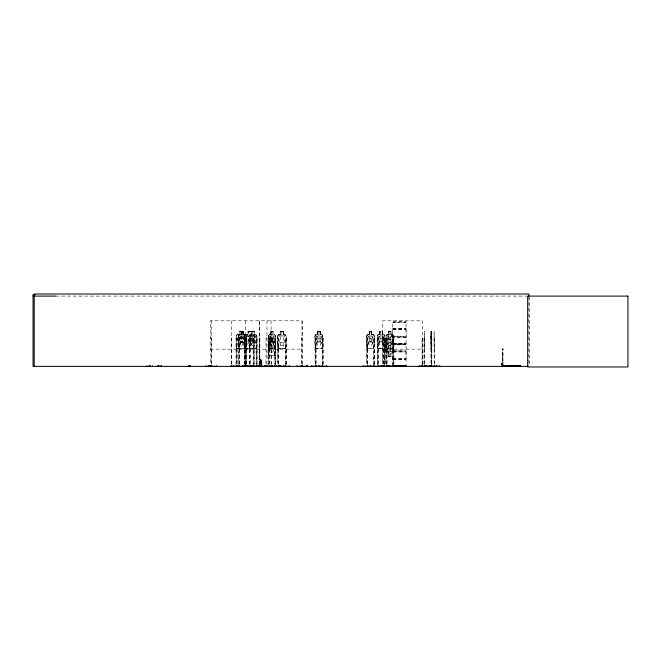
<?xml version="1.0" encoding="UTF-8"?>
<svg xmlns="http://www.w3.org/2000/svg" width="661" height="661" viewBox="0 0 661 661"><rect width="100%" height="100%" fill="white"/><g stroke="black" fill="none" stroke-linecap="round" stroke-linejoin="round"><path stroke-width="0.5" stroke-dasharray="3.31 2.48" d="M392.799 365.913L392.799 355.246M392.799 332.946L392.667 336.689L406.143 336.656M406.036 355.246L406.052 337.515L392.791 337.515L392.667 351.156L406.143 351.131M406.036 332.946L406.036 321.816M501.501 363.872C501.534 364.409 502.641 363.889 502.534 364.434M502.31 363.971L501.724 364.434M502.93 354.519L502.74 352.478L502.914 365.302L502.905 348.744L502.765 365.302L502.732 354.519M501.476 364.013L501.476 364.409M501.699 364.228L501.906 364.153M502.509 363.914L502.525 364.409L502.145 364.021M431.319 366.376L431.583 335.895L431.484 348.735M500.997 364.12L502.666 364.046M431.41 333.945L431.36 335.962L431.575 334.78M431.426 345.249L431.451 342.456L431.369 348.735M431.476 335.962L431.484 334.664M431.377 335.945L431.393 334.78M502.905 348.744L502.889 349.925L502.757 348.785M392.774 322.105L406.151 321.857L392.75 321.816L392.642 328.963L392.791 336.201L406.052 336.201M392.799 358.576L392.659 351.189M406.036 337.515L406.185 336.862M406.036 359.807L406.052 351.991L392.791 351.991M392.642 329.004L406.143 329.236M260.459 364.368L260.657 359.576M260.219 364.368L260.608 359.576M392.774 344.398L406.193 343.935L392.774 343.794L406.036 344.108M406.036 344.05L392.774 344.364M275.067 352.04L274.373 355.411L269.077 355.411M274.431 355.527L275.232 352.057L275.232 342.704L274.497 341.456L272.836 341.456M274.538 348.62L275.232 345.249M274.596 348.735L275.323 345.249L275.397 335.912L275.439 364.351M260.426 359.576L259.36 364.368L260.409 359.576L261.004 359.576L262.343 365.326M393.485 342.415L392.626 338.944L386.652 338.944L385.884 342.415L385.884 351.768L386.677 353.015L388.47 353.015L388.387 356.502L390.981 356.502L390.981 353.015M385.966 342.431L386.735 338.944M386.049 342.431L386.801 339.06M392.659 348.62L393.419 345.249M392.725 348.735L393.576 345.265L392.808 348.735L386.825 348.735M502.021 364.029L502.418 364.021M245.322 348.62L246.09 345.249M245.38 348.735L246.256 345.265L246.173 335.912L245.355 334.664L242.091 334.664M255.906 348.62L256.675 345.249M255.972 348.735L256.84 345.265L256.84 335.912L256.881 364.351M373.415 348.62L374.176 345.249L374.176 335.962M373.473 348.735L374.341 345.265L374.341 335.912L373.448 334.664M384 348.62L384.76 345.249M321.94 348.62L322.725 345.249L322.725 335.962L321.94 334.78M322.006 348.735L322.808 345.249M392.659 336.722L392.799 337.515M285.081 348.62L286.089 345.249M285.147 348.735L286.18 345.265M244 348.62L245.066 345.249L245.991 348.735M244.074 348.735L245 345.265L245.933 348.735L256.047 348.735M252.948 348.62L253.956 345.249M253.023 348.735L255.394 342.456L255.394 335.945L254.113 334.78L254.113 331.293M392.659 328.897L406.143 328.839M406.127 337.135L392.708 337.093M390.899 356.502L390.899 352.9L392.147 351.735L392.147 345.224L390.899 342.431L390.899 335.945L388.561 335.945L389.874 339.134C390.94 333.838 393.617 335.581 390.362 339.919C393.824 344.555 390.858 346.215 389.833 340.688C388.734 346.215 385.9 344.555 389.329 339.944L387.858 335.871L388.552 335.97L388.561 342.456L387.296 345.224L387.296 351.735L388.552 352.9M392.783 334.664L390.99 334.664L391.064 331.178L388.478 331.178L388.561 334.78L387.305 335.945L387.305 342.456L388.561 345.249L388.552 351.735L390.899 351.735L390.899 345.224L392.155 342.456L392.155 335.945L390.899 334.78L390.899 331.293M392.684 358.948L406.127 358.915M383.487 342.456L382.207 345.249L379.827 345.249L378.546 342.456L378.546 335.945L379.827 334.78L379.901 331.293L382.289 331.293L382.207 334.78L383.487 335.945L383.595 364.335M404.358 322.494L405.515 322.494M404.358 344.786L405.515 344.786M241.992 345.249L243.496 342.456L243.496 335.945L241.992 334.78L241.992 331.293M393.419 322.494L395.476 322.494M393.419 344.786L395.476 344.786M269.134 341.456L268.316 342.687M268.399 342.737L269.167 341.572M269.11 355.527L268.308 352.04L268.316 335.895L269.225 334.664M269.258 334.78L268.482 335.945L268.482 364.351M285.213 348.735L278.521 348.735L277.645 345.265L277.645 335.912L278.611 334.664M277.744 335.962L278.661 334.78M386.049 335.945L386.966 334.78M390.899 353.015L392.601 353.015L393.402 351.735L393.576 335.912L393.625 364.351M392.601 353.015L393.411 351.784M238.596 335.945L239.489 334.664M239.522 334.78L238.671 335.945L238.671 364.351M250.048 348.735L249.18 345.249L249.09 335.895L249.99 334.664L253.056 334.664L254.121 335.895L254.121 345.265L251.734 345.249L250.453 342.456L250.453 335.945L251.734 334.78L251.725 331.178L254.278 331.178M249.255 364.351L249.255 335.945L250.073 334.664M249.255 335.945L250.106 334.78M367.557 348.735L366.599 345.265L366.599 335.895L367.582 334.664M366.764 335.945L367.615 334.78L373.49 334.78M378.199 334.78L377.348 335.945L377.348 364.351M315.933 348.735L314.958 345.265L314.958 335.895L315.875 334.664L317.652 334.664M315.041 335.945L315.958 334.664M315.115 335.945L315.991 334.78M236.151 335.962L237.109 334.78M246.016 334.664L245 335.912L245.19 364.351M245.157 335.962L246.066 334.78L255.981 334.78M270.696 341.572L269.548 342.737L269.548 349.248L270.696 352.04L272.853 352.04L274.001 349.248L274.001 342.737L272.853 341.572M406.019 322.502L392.816 322.502M406.019 344.794L392.832 344.786M240.596 344.158L240.207 343.943L241.926 339.944C238.514 335.524 241.43 333.871 242.48 339.134C243.562 333.855 246.289 335.557 242.984 339.919C246.503 344.579 243.479 346.207 242.438 340.688L240.629 344.075M55.764 296.103L526.627 296.103M392.791 328.385L406.052 328.385M392.791 329.69L406.052 329.69L406.193 336.755M248.015 331.178L251.097 331.178L250.998 334.78L252.452 335.945L252.452 342.456L250.94 345.249L248.123 345.249L246.611 342.456L246.611 335.945L248.123 334.78L248.181 331.293M269.143 334.664L270.737 334.664L270.655 331.178L273.067 331.178L273.067 334.664M431.393 331.178L431.55 334.78M243.612 331.293L239.166 331.293L239.224 334.78L237.663 335.945L237.663 342.456L239.166 345.249L243.529 345.249L244.81 342.456L244.81 335.945L243.529 334.78L243.529 331.293M248.123 331.293L250.998 331.293L250.94 334.78M251.734 331.293L254.196 331.293M270.729 331.293L272.993 331.293M283.263 331.293L280.561 331.293L280.636 334.78L279.157 335.945L279.157 342.456L280.561 345.249L283.197 345.249L284.61 342.456L284.61 335.945L283.197 334.78M317.66 331.293L320.188 331.293M369.235 331.293L371.705 331.293M388.561 331.293L390.981 331.293M241.141 334.664L239.406 334.664C237.34 336.028 240.744 336.928 240.621 339.134C241.802 334.003 245.338 335.334 241.273 339.944C245.793 345.249 241.199 345.629 240.67 340.688C239.489 346.075 235.828 344.761 240.026 339.919L238.134 335.937L238.571 335.862L238.505 345.265L239.464 348.735M245.958 334.664L248.073 334.664M254.204 334.664L256.022 334.664M272.985 334.664L274.654 334.664L275.397 335.912M278.545 334.664L280.561 334.664M283.197 334.664L285.188 334.664L286.18 335.895L286.122 364.351M320.197 334.664L322.056 334.664L322.89 335.912L322.94 364.351M367.499 334.664L369.235 334.664M371.705 334.664L373.531 334.664M379.819 334.664L378.084 334.664L377.183 335.895L377.183 345.265L378.059 348.735L384.14 348.735L384.925 345.265L384.76 335.962L384 334.78M382.289 334.664L384.115 334.664M388.552 334.664L386.85 334.664L385.958 335.895L385.884 351.768M431.575 334.664L431.583 335.945M237.051 334.78L245.396 334.78M269.176 334.78L274.621 334.78M278.587 334.78L285.147 334.78M315.917 334.78L322.014 334.78M378.117 334.78L384.074 334.78M386.883 334.78L392.741 334.78M246.173 335.912L246.297 364.351M268.316 335.895L268.399 352.04M277.645 335.912L277.727 364.351M314.958 335.895L315.115 364.351M322.816 335.912L322.816 345.265L322.081 348.735L315.851 348.735M366.599 335.895L366.764 364.351M384.851 335.912L384.975 364.351M430.84 335.895L430.997 344.15M243.529 335.945L239.166 335.945L239.166 342.456L243.529 342.456M254.113 335.945L250.891 335.937L252.51 339.944C247.107 345.802 256.104 345.587 250.222 339.944C254.287 335.334 250.75 334.003 249.569 339.134C248.354 333.987 245.024 335.375 248.974 339.919C244.777 344.761 248.437 346.075 249.618 340.688L251.37 344.117L253.023 340.688C254.064 346.207 257.088 344.579 253.568 339.919C256.873 335.557 254.146 333.855 253.064 339.134L251.717 335.97L251.734 342.456L254.113 342.456M280.561 335.945L283.197 335.945M272.927 337.969L270.539 337.969L270.539 341.456M210.289 338.027L211.586 338.027L211.578 364.335M231.259 338.027L231.738 338.027L231.738 364.335M236.051 338.027L237.068 338.027L237.068 366.376M238.671 338.027L239.629 338.027L239.629 364.351M249.255 338.027L250.213 338.027L250.213 364.351M259.814 364.335L259.814 338.027L259.129 338.027L259.129 364.335M266.986 338.027L266.028 338.027L266.028 364.335M268.482 338.027L269.399 338.027L269.399 364.351M270.613 338.085L272.853 338.085M277.727 338.027L278.719 338.027L278.719 366.376M302.35 338.027L301.267 338.027L301.267 364.335M315.115 338.027L316.082 338.027L316.082 364.351M366.764 338.027L367.714 338.027L367.714 364.351M377.348 338.027L378.299 338.027L378.299 364.351M382.653 338.027L383.595 338.027M386.123 338.027L387.073 338.027L387.073 364.351M424.379 338.027L424.742 366.376M430.955 338.027L431.873 338.027M434.194 338.027L434.558 366.376M271.084 338.672L272.464 338.672L272.464 339.828L271.084 339.828M386.718 339.06L392.568 339.06M269.044 341.456L270.622 341.456M269.077 341.572L274.464 341.572M280.561 342.456L283.197 342.456M388.552 342.431L390.899 342.456M236.109 345.265L237.035 348.735L245.462 348.735M238.505 345.265L239.522 348.62M268.316 345.265L269.209 348.735M377.183 345.265L378.142 348.735M388.552 345.224L390.899 345.249M237.051 348.62L245.396 348.62M255.981 348.62L246.008 348.62L245.157 345.249M269.176 348.62L274.621 348.62M278.587 348.62L285.147 348.62M315.917 348.62L322.014 348.62M373.49 348.62L367.533 348.62L366.764 345.249M378.117 348.62L384.074 348.62M386.883 348.62L392.741 348.62M269.118 348.735L274.679 348.735M367.475 348.735L373.556 348.735M424.379 348.735L424.263 331.178L424.379 364.351M430.955 348.735L430.84 331.178L430.955 364.351M434.194 348.735L434.079 331.178L434.194 364.351M210.289 349.148L302.226 349.148M382.653 349.148L422.743 349.148M392.791 350.677L406.052 350.677M392.708 351.569L406.143 351.536M268.316 352.057L269.019 355.527L274.522 355.527M386.718 352.9L392.568 352.9M388.47 356.386L390.899 356.386M392.791 358.493L406.036 358.535M392.7 359.353L406.143 359.353M392.791 359.807L406.052 359.807L406.036 365.913M500.997 364.228L502.666 364.153M501.484 364.831L503.467 364.831L503.467 366.062M252.948 334.78L254.014 335.945L254.014 364.351M245.165 335.895L244.099 334.664L245.066 335.945M285.081 334.78L286.089 335.945L286.023 345.249M384.033 334.664L384.925 335.912M373.415 334.78L374.258 335.962M255.947 334.664L256.84 335.912M255.906 334.78L256.675 335.962M245.322 334.78L246.165 335.962M392.7 334.664L393.576 335.912M392.659 334.78L393.493 335.962M385.966 351.718L386.759 353.015M274.571 334.664L275.323 335.962M274.406 341.456L275.15 342.745M241.149 345.249L239.869 342.456L239.869 335.945L241.149 334.78L241.141 331.178M236.208 345.249L237.109 348.62M315.115 345.249L315.991 348.62M249.255 345.249L250.106 348.62M249.09 345.265L249.965 348.735M277.81 345.249L278.661 348.62M392.543 338.944L393.402 342.431M386.966 348.62L385.958 345.265L386.9 348.735M268.482 345.249L269.258 348.62M260.988 359.576L262.268 365.326M261.979 365.326L260.938 359.576L261.921 366.285M261.277 365.326L260.814 359.576L260.955 364.368M529.23 297.12L529.23 366.376M528.825 296.103L528.825 366.376M501.666 363.748L501.682 365.128M501.501 363.748L501.501 365.128M431.864 338.027L431.815 366.376M431.509 331.178L431.493 364.351M423.007 364.335L423.007 338.027L422.065 338.027L422.065 364.335M422.743 364.335L422.743 320.808L382.653 320.808L382.653 364.335M422.321 338.027L422.321 364.335M393.882 364.351L393.882 338.027L392.931 338.027L392.931 364.351M393.32 342.431L393.32 351.735M393.188 338.027L393.188 366.376M390.99 331.178L390.981 334.78M388.635 331.293L388.635 334.78M388.47 352.9L388.47 356.502M386.817 338.027L386.817 364.351M386.379 338.027L386.379 364.351M386.123 335.945L386.123 364.351M385.223 364.351L385.223 338.027L384.272 338.027L384.272 364.351M384.52 338.027L384.52 366.376M383.339 338.027L383.339 364.335M382.917 338.027L382.917 364.335M382.372 334.664L382.372 331.178L379.736 331.178L379.736 334.664M382.289 331.178L382.289 334.78M379.819 331.178L379.827 334.78M378.051 338.027L378.051 364.351M377.596 338.027L377.596 364.351M374.638 364.351L374.638 338.027L373.688 338.027L373.688 364.351M374.39 338.027L374.39 364.351M373.936 338.027L373.936 366.376M371.788 334.664L371.788 331.178L369.152 331.178L369.235 334.78L367.962 335.945L367.962 342.456L369.235 345.249L371.622 345.249L372.903 342.456L372.903 335.945L371.622 334.78L371.622 331.293M371.705 331.178L371.705 334.78M369.317 331.293L369.317 334.78M367.466 338.027L367.466 364.351M367.012 338.027L367.012 364.351M323.179 364.351L323.179 338.027L322.221 338.027L322.221 364.351M322.461 338.027L322.461 366.376M320.271 334.664L320.271 331.178L317.577 331.178L317.577 334.664M320.197 331.178L320.188 334.78M320.106 331.293L320.106 334.78L321.42 335.945L321.42 342.456L320.106 345.249L317.66 345.249L316.355 342.456L316.355 335.945L317.66 334.78L317.652 331.178M315.842 338.027L315.842 364.351M315.363 338.027L315.363 364.351M302.341 364.335L302.226 320.808L210.289 320.808L210.289 364.335M301.978 320.808L301.978 364.335M286.345 364.351L286.345 338.027L285.345 338.027L285.345 364.351M285.569 338.027L285.569 364.351M283.362 334.664L283.362 331.178L280.471 331.178L280.561 348.735M283.296 331.178L283.263 334.78M283.197 331.293L283.197 348.735M278.504 338.027L278.504 364.351M277.942 338.027L277.942 364.351M275.72 364.351L275.72 338.027L274.802 338.027L274.802 364.351M275.075 338.027L275.075 366.376M272.985 331.178L272.902 334.78L274.067 335.945L274.067 342.456L272.902 345.249L270.729 345.249L269.564 342.456L269.564 335.945L270.729 334.78L270.737 331.178M272.836 337.969L272.762 341.572M272.853 349.248L272.853 342.737L270.696 342.737L270.696 349.248M271.44 338.027L271.44 364.335M271.068 320.808L271.068 364.335M270.622 337.969L270.613 341.572M269.126 338.027L269.126 364.351M268.754 338.027L268.754 364.351M266.986 320.808L266.986 365.343M259.806 338.027L259.798 364.335L260.517 359.576L259.608 364.368L259.608 320.808M259.434 320.808L259.434 364.335M257.129 364.351L257.129 338.027L256.179 338.027L256.179 364.351M256.427 338.027L256.427 366.376M254.204 331.178L254.196 334.78M254.204 364.351L254.204 338.027L253.188 338.027L253.188 364.351M253.37 338.027L253.37 364.351M251.651 331.178L251.651 334.664M249.957 338.027L249.957 364.351M249.511 338.027L249.511 364.351M248.073 331.178L248.015 334.664M246.545 364.351L246.495 338.027L244.231 338.027L244.231 364.351M246.016 338.027L246.016 366.376M245.834 338.027L245.842 366.376M245.537 320.808L245.595 364.351M245.248 338.027L245.248 364.351M245.057 335.912L245 364.351M244.421 338.027L244.421 364.351M243.694 334.664L243.694 331.178L239.067 331.178L239.067 334.664L237.01 334.664L236.051 335.912L236.051 364.351M243.62 331.178L243.612 334.78M242.091 331.178L242.05 334.78M241.992 335.945L241.992 342.456M241.571 331.88L241.571 333.037M241.488 331.88L241.488 333.037M241.224 331.293L241.224 334.78M241.149 335.945L241.149 342.456M241.067 331.178L241.067 334.664M239.373 338.027L239.373 364.351M238.927 338.027L238.927 364.351M236.886 338.027L236.886 364.351M236.208 335.962L236.233 364.351M231.259 320.808L231.259 364.335M211.214 320.808L211.247 364.335M269.729 342.729L271.184 346.736C268.06 351.255 270.613 353.073 271.646 347.479C272.613 353.081 275.298 351.255 272.134 346.711C275.108 342.464 272.687 340.564 271.688 345.926L270.473 342.753L269.729 342.729M269.977 335.937L271.456 339.944C268.292 344.472 270.886 346.273 271.927 340.688C272.902 346.281 275.62 344.472 272.423 339.919C275.43 335.656 272.976 333.78 271.96 339.134L270.737 335.97L269.977 335.937M391.742 351.611L390.907 351.71L389.585 348.545C388.519 353.842 385.842 352.098 389.089 347.76C385.636 343.125 388.594 341.456 389.626 346.992C390.717 341.464 393.551 343.125 390.13 347.736L391.742 351.611M368.4 335.937L370.02 339.944C366.525 344.571 369.416 346.199 370.532 340.688C371.573 346.207 374.597 344.579 371.069 339.919C374.382 335.557 371.647 333.855 370.573 339.134L369.226 335.97L368.4 335.937M378.984 335.937L380.604 339.944C377.117 344.571 380.001 346.199 381.116 340.688C382.157 346.207 385.181 344.579 381.661 339.919C384.966 335.557 382.232 333.855 381.157 339.134L379.811 335.97L378.984 335.937M316.793 335.937L318.453 339.944C314.876 344.604 317.85 346.182 318.982 340.688C320.04 346.182 323.155 344.604 319.536 339.919C322.94 335.532 320.122 333.871 319.023 339.134L317.644 335.97L316.793 335.937M392.816 343.613L406.036 343.621L392.832 343.621M243.108 331.88L239.67 331.88L239.67 333.037L243.108 333.037L243.108 331.88M250.436 331.88L248.619 331.88L248.619 333.037L250.436 333.037L250.436 331.88M253.692 331.88L252.155 331.88L252.155 333.037L253.692 333.037L253.692 331.88M272.514 331.88L271.117 331.88L271.117 333.037L272.514 333.037L272.514 331.88M282.726 331.88L281.032 331.88L281.032 333.037L282.726 333.037L282.726 331.88M319.668 331.88L318.098 331.88L318.098 333.037L319.668 333.037L319.668 331.88M371.201 331.88L369.664 331.88L369.664 333.037L371.201 333.037L371.201 331.88M381.785 331.88L380.249 331.88L380.249 333.037L381.785 333.037L381.785 331.88M390.486 331.88L388.974 331.88L388.974 333.037L390.486 333.037L390.486 331.88M250.94 335.945L248.123 335.945L248.123 342.456L250.94 342.456L250.94 335.945M272.902 335.945L270.729 335.945L270.729 342.456L272.902 342.456L272.902 335.945M320.106 335.945L317.66 335.945L317.66 342.456L320.106 342.456L320.106 335.945M371.622 335.945L369.235 335.945L369.235 342.456L371.622 342.456L371.622 335.945M382.207 335.945L379.827 335.945L379.827 342.456L382.207 342.456L382.207 335.945M390.477 354.643L388.974 354.643L388.974 355.8L390.477 355.8L390.477 354.643"/><path stroke-width="0.99" d="M254.303 366.285L254.303 365.789M264.929 366.351L264.937 365.789M265.937 366.351L265.912 365.64M276.562 366.351L276.571 365.789M426.304 366.351L426.37 365.789M436.929 366.351L437.004 365.789M520.67 366.062L501.468 366.343L520.711 365.814M230.953 366.301L231.152 365.839M231.143 366.285L231.226 365.789M242.281 366.227L242.339 366.376M245.388 366.227L245.314 365.839M370.317 366.301L370.375 365.839M280.768 366.301L280.826 365.839M232.879 366.376L280.826 366.227M210 366.301L210.074 365.839M272.398 366.301L272.448 365.839L272.497 366.376M378.869 366.301L378.918 365.839L378.968 366.376M389.75 366.301L371.085 366.301M362.79 366.301L370.375 366.227M380.901 366.301L380.959 365.839L381.009 366.376M311.24 366.301L318.552 366.301M233.267 366.301L233.325 365.839M35.116 294.773L33.05 294.773L33.05 366.376L527.792 366.376M33.05 296.103L55.722 296.103M392.799 365.913L406.036 365.913M392.774 366.103L406.061 366.087M501.468 366.202L520.728 366.202M283.181 366.376L283.181 365.789L283.239 366.227L289.939 366.351M327.096 366.351L319.75 366.301M406.052 366.334L390.254 366.301M419.248 366.227L439.689 366.351L439.689 365.789M302.523 366.301L302.374 365.789M257.327 366.301L257.426 365.492M256.989 366.301L256.922 365.839M248.04 366.301L247.974 365.839M388.908 366.301L388.85 365.839M378.323 366.301L378.266 365.839M253.576 366.301L253.527 365.839M250.189 366.285L250.296 365.64M426.791 366.301L426.742 365.839M279.702 366.301L279.653 365.839M259.913 366.301L259.814 365.64M259.69 366.285L259.798 365.64M528.825 296.103L528.825 294.029L34.215 294.029L34.215 366.376M436.45 365.789L436.45 366.376M434.558 365.64L434.558 366.376M434.194 365.64L434.194 366.376M431.815 365.64L431.864 366.376M431.493 365.64L431.443 366.376M431.319 365.64L431.319 366.376M430.955 365.64L430.955 366.376M429.873 365.789L429.873 366.376M429.063 365.789L429.063 366.376M426.684 365.789L426.684 366.376M425.824 365.789L425.824 366.376M424.742 365.64L424.742 366.376M424.379 365.64L424.379 366.376M422.239 365.64L422.239 366.376M421.982 365.64L421.982 366.376M419.214 365.789L419.248 366.376M397.517 365.789L397.517 366.376M393.113 365.64L393.113 366.376M392.857 365.64L392.857 366.376M390.147 365.789L390.147 366.376M389.858 365.789L389.858 366.376M388.8 365.789L388.8 366.376M387.156 365.64L387.156 366.376M386.9 365.64L386.9 366.376M386.437 365.789L386.437 366.376M384.438 365.64L384.438 366.376M384.19 365.64L384.19 366.376M383.677 365.64L383.677 366.376M383.413 365.64L383.413 366.376M382.488 365.789L382.488 366.376M381.562 365.789L381.562 366.376M378.381 365.64L378.381 366.376M378.133 365.64L378.216 366.376M373.853 365.64L373.853 366.376M373.771 365.789L373.771 366.376M373.605 365.64L373.605 366.376M370.978 365.789L370.978 366.376M370.424 365.789L370.424 366.376M367.797 365.64L367.797 366.376M367.549 365.64L367.549 366.376M363.186 365.789L363.186 366.376M326.65 365.789L326.65 366.376M322.378 365.64L322.378 366.376M322.138 365.64L322.138 366.376M319.635 365.789L319.635 366.376M318.668 365.789L318.668 366.376M316.165 365.64L316.165 366.376M315.925 365.64L315.925 366.376M311.653 365.789L311.653 366.376M307.563 365.492L307.481 366.376L296.839 366.351L296.847 365.789M306.53 365.492L306.53 366.376M302.35 365.64L302.341 366.376M301.986 365.64L301.97 366.376M301.16 365.64L301.16 366.376M289.46 365.789L289.46 366.376M285.478 365.64L285.478 366.376M285.263 365.64L285.263 366.376M280.892 365.789L280.892 366.376M279.603 365.789L279.603 366.376M278.81 365.64L278.81 366.376M278.595 365.64L278.595 366.376M275.001 365.64L275.001 366.376M274.728 365.64L274.728 366.376M274.604 365.789L274.604 366.376M271.696 365.789L271.696 366.376M271.448 365.64L271.431 366.376M271.076 365.64L271.06 366.376M269.473 365.64L269.473 366.376M269.201 365.64L269.201 366.376M264.59 365.789L264.59 366.376M260.707 365.789L260.707 366.376M259.649 365.789L259.649 366.376M259.442 365.64L259.426 366.376M259.071 365.64L259.071 366.376M258.459 365.492L258.443 366.376M256.865 365.789L256.865 366.376M256.757 365.492L256.757 366.376M256.352 365.64L256.352 366.376M256.096 365.64L256.096 366.376M253.469 365.789L253.469 366.376M253.27 365.64L253.27 366.376M253.089 365.64L253.089 366.376M252.923 365.789L252.923 366.376M251.544 365.789L251.544 366.376M250.04 365.64L250.122 366.376M247.908 365.789L247.908 366.376M247.66 365.789L247.66 366.376M247.495 365.492L247.495 366.376M246.611 365.64L246.603 366.376M246.115 365.64L246.115 366.376M245.933 365.64L245.933 366.376M245.768 365.64L245.768 366.376M245.685 365.789L245.685 366.376M245.504 365.492L245.512 366.376L245.388 365.789M244.322 365.64L244.322 366.376M244.14 365.64L244.14 366.376M242.884 365.789L242.884 366.376M242.595 365.789L242.595 366.376M239.712 365.64L239.712 366.376M239.456 365.64L239.456 366.376M238.704 365.789L238.704 366.376M237.167 365.64L237.167 366.376M236.977 365.64L236.977 366.376M235.101 365.789L235.101 366.376M233.391 365.789L233.391 366.376M231.796 365.64L231.796 366.376M216.717 365.789L216.717 366.376L206.083 366.351L206.083 365.789M211.561 365.492L211.578 366.376M211.363 365.64L211.363 366.376M211.223 365.64L211.206 366.376M210.818 365.492L210.818 366.376M210.099 365.492L210.148 366.376M208.818 365.492L208.818 366.376M190.318 365.492L190.318 366.376M189.55 365.492L189.55 366.376M188.633 365.492L188.633 366.376M161.449 365.492L161.449 366.376M159.987 365.492L159.987 366.376M158.301 365.492L158.301 366.376M157.921 365.492L157.921 366.376M152.468 365.789L152.468 366.376M150.262 365.789L150.262 366.376M149.7 365.789L149.659 366.376M149.097 365.789L149.097 366.376M146.849 365.789L146.849 366.376M627.95 296.103L527.66 296.103L527.66 366.971L627.95 366.971L627.95 296.103M267.127 366.376L267.127 365.789L267.061 366.376"/></g></svg>
